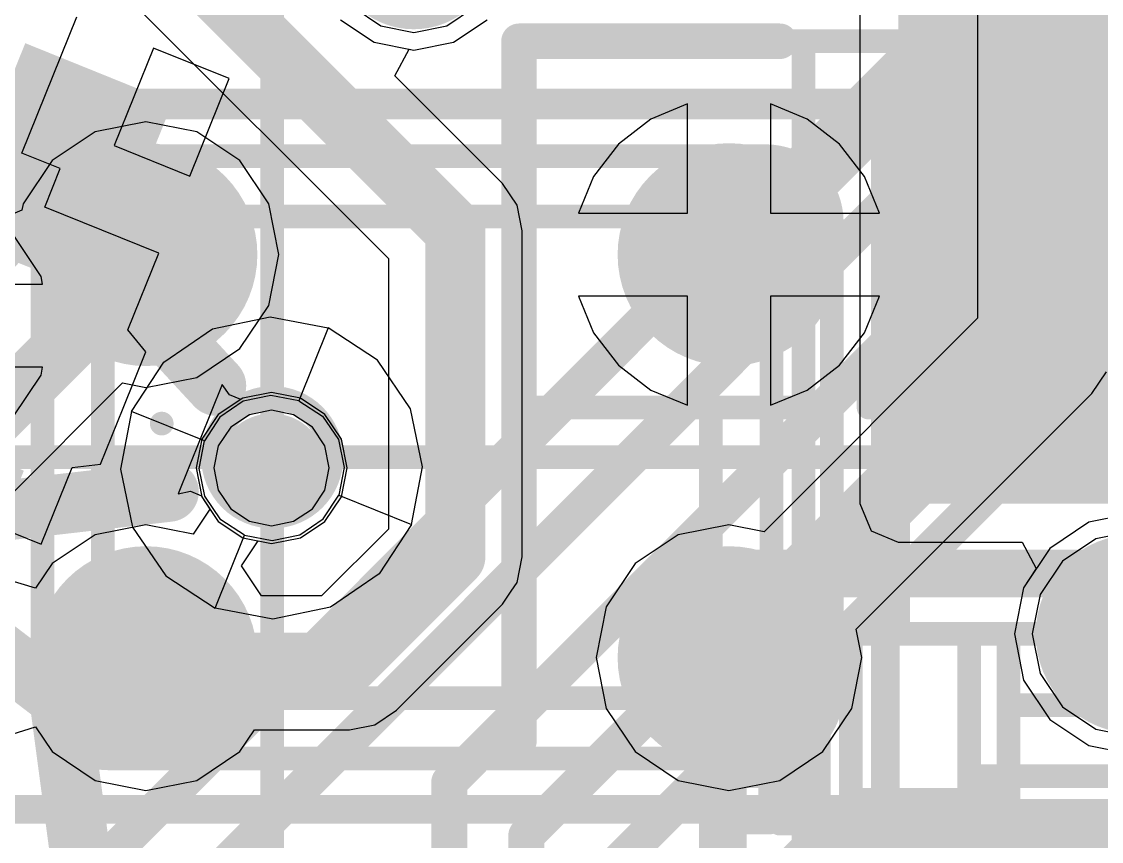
# Model space of a CAD drawing. Header units: millimetres. Extents: x 6 to 417, y 41 to 311.
# Drawn here: x 82.945 to 87.501, y 104.825 to 108.283 of the extents above; entities that cross this region are included whole.
import ezdxf

# ---------------------------------------------------------------- set-up
doc = ezdxf.new("R2010")
doc.units = ezdxf.units.MM
for name, color, linetype in [('BottomLayer', 5, 'Continuous'), ('BottomOverlay', 54, 'Continuous'), ('BottomPaste', 16, 'Continuous'), ('BottomSolder', 6, 'Continuous'), ('DrillDrawing', 1, 'Continuous'), ('KeepOutLayer', 6, 'Continuous'), ('Mechanical13', 56, 'Continuous'), ('Mechanical2', 216, 'Continuous'), ('Mechanical4', 56, 'Continuous'), ('MidLayer1', 16, 'Continuous'), ('MidLayer2', 76, 'Continuous'), ('MultiLayer', 9, 'Continuous'), ('TopLayer', 1, 'Continuous'), ('TopOverlay', 2, 'Continuous'), ('TopPaste', 8, 'Continuous'), ('TopSolder', 216, 'Continuous')]:
    doc.layers.add(name, color=color, linetype=linetype)

msp = doc.modelspace()

# ---------------------------------------------------------------- linework, layer by layer
at = {"layer": 'BottomLayer'}
for p, q in [((86.4816, 108.75), (86.4816, 106.25)), ((82.946, 107.7286), (83.1778, 108.3025)), ((84.2904, 108.2904), (84.4325, 108.1955)), ((84.7675, 108.1955), (84.9096, 108.2904)), ((83.5023, 108.1714), (83.336, 107.7597)), ((83.8213, 108.0425), (83.5023, 108.1714)), ((84.4325, 108.1955), (84.6, 108.1622)), ((84.6, 108.1622), (84.7675, 108.1955)), ((83.655, 107.6309), (83.8213, 108.0425)), ((83.336, 107.7597), (83.655, 107.6309)), ((83.1082, 107.663), (82.946, 107.7286)), ((83.0427, 107.5008), (83.1082, 107.663)), ((83.5239, 107.3064), (83.0427, 107.5008)), ((83.393, 106.9824), (83.5239, 107.3064)), ((83.751, 106.9866), (83.9944, 107.0373)), ((83.9944, 107.0373), (84.2387, 106.9909)), ((83.47, 106.8902), (83.393, 106.9824)), ((83.5455, 106.8467), (83.751, 106.9866)), ((84.2387, 106.9909), (84.1146, 106.6836)), ((84.2387, 106.9909), (84.1146, 106.6836)), ((84.4467, 106.8545), (84.2387, 106.9909)), ((83.3741, 106.6529), (83.47, 106.8902)), ((83.4091, 106.6387), (83.5455, 106.8467)), ((84.5866, 106.649), (84.4467, 106.8545)), ((83.7918, 106.7523), (83.6986, 106.5218)), ((83.8217, 106.7084), (83.7918, 106.7523)), ((83.8697, 106.6888), (83.8217, 106.7084)), ((84, 106.7186), (83.8781, 106.6944)), ((84.1219, 106.6944), (84, 106.7186)), ((83.8805, 106.6816), (83.7818, 106.6144)), ((83.8781, 106.6944), (83.8697, 106.6888)), ((83.9973, 106.7059), (83.8805, 106.6816)), ((84.1146, 106.6836), (83.9973, 106.7059)), ((84.1146, 106.6836), (84.2144, 106.6182)), ((84.2253, 106.6253), (84.1219, 106.6944)), ((83.2783, 106.4156), (83.3741, 106.6529)), ((83.4091, 106.6387), (83.3627, 106.3944)), ((83.7164, 106.5146), (83.4091, 106.6387)), ((83.7164, 106.5146), (83.4091, 106.6387)), ((84.2144, 106.6182), (84.2816, 106.5195)), ((84.2944, 106.5219), (84.2253, 106.6253)), ((84.6373, 106.4056), (84.5866, 106.649)), ((83.7818, 106.6144), (83.7164, 106.5146)), ((83.6986, 106.5218), (83.6055, 106.2912)), ((83.6941, 106.3973), (83.7164, 106.5146)), ((84.2816, 106.5195), (84.3059, 106.4027)), ((84.3186, 106.4), (84.2944, 106.5219)), ((83.0279, 106.0788), (83.1588, 106.4027)), ((83.1588, 106.4027), (83.2783, 106.4156)), ((83.3627, 106.3944), (83.4134, 106.151)), ((83.7184, 106.2805), (83.6941, 106.3973)), ((84.3059, 106.4027), (84.2836, 106.2854)), ((84.2944, 106.2781), (84.3186, 106.4)), ((84.5909, 106.1613), (84.6373, 106.4056)), ((83.6055, 106.2912), (83.6575, 106.302)), ((83.6575, 106.302), (83.7047, 106.2827)), ((82.5467, 106.2732), (83.0279, 106.0788)), ((83.7047, 106.2827), (83.7056, 106.2781)), ((83.7056, 106.2781), (83.7747, 106.1747)), ((83.7856, 106.1818), (83.7184, 106.2805)), ((84.2182, 106.1856), (84.2836, 106.2854)), ((84.2253, 106.1747), (84.2944, 106.2781)), ((84.2836, 106.2854), (84.5909, 106.1613)), ((84.2836, 106.2854), (84.5909, 106.1613)), ((86.4816, 106.25), (86.5292, 106.1352)), ((83.7747, 106.1747), (83.8781, 106.1056)), ((83.8854, 106.1164), (83.7856, 106.1818)), ((84.1195, 106.1184), (84.2182, 106.1856)), ((84.1219, 106.1056), (84.2253, 106.1747)), ((83.4134, 106.151), (83.5533, 105.9455)), ((83.7613, 105.8091), (83.8854, 106.1164)), ((83.7613, 105.8091), (83.8854, 106.1164)), ((83.8854, 106.1164), (84.0027, 106.0941)), ((84.0027, 106.0941), (84.1195, 106.1184)), ((84.5909, 106.1613), (84.4545, 105.9533)), ((86.5292, 106.1352), (86.644, 106.0876)), ((83.8781, 106.1056), (84, 106.0814)), ((84, 106.0814), (84.1219, 106.1056)), ((86.644, 106.0876), (87.1669, 106.0876)), ((87.1669, 106.0876), (87.2268, 105.9756)), ((83.5533, 105.9455), (83.7613, 105.8091)), ((84.4545, 105.9533), (84.249, 105.8134)), ((87.2268, 105.9756), (87.173, 105.8951)), ((87.173, 105.8951), (87.1342, 105.7)), ((84.0056, 105.7627), (83.7613, 105.8091)), ((84.249, 105.8134), (84.0056, 105.7627)), ((87.1342, 105.7), (87.173, 105.5049)), ((87.173, 105.5049), (87.2835, 105.3395)), ((87.2835, 105.3395), (87.4489, 105.229)), ((87.4489, 105.229), (87.644, 105.1902))]:
    msp.add_line(p, q, dxfattribs=at)
at = {"layer": 'BottomLayer', "const_width": 0.254}
for points in [[(82.525, 107), (82.95, 107.475)], [(83.075, 107.425), (83.075, 107.45)], [(83.1409, 107.4222), (83.7659, 106.7472)], [(82.666, 106.1969), (83.566, 106.3)], [(82.6, 105.8153), (83.1043, 105.4297)], [(83.1043, 105.4297), (83.2783, 104.125)]]:
    msp.add_lwpolyline(points, dxfattribs=at)
at = {"layer": 'BottomLayer'}
for points, const_width in [([(82.8865, 107.475, 1), (83.0135, 107.475, 1)], 0.127), ([(83.0115, 107.45, 1), (83.1385, 107.45, 1)], 0.127), ([(83.0115, 107.425, 1), (83.1385, 107.425, 1)], 0.127), ([(83.0774, 107.4222, 1), (83.2044, 107.4222, 1)], 0.127), ([(83.7024, 106.7472, 1), (83.8294, 106.7472, 1)], 0.127), ([(83.5114, 106.5873, 1), (83.5614, 106.5873, 1)], 0.05), ([(83.5025, 106.3, 1), (83.6295, 106.3, 1)], 0.127), ([(87.469, 105.7, 1), (87.819, 105.7, 1)], 0.35), ([(83.0408, 105.4297, 1), (83.1678, 105.4297, 1)], 0.127), ([(83.0408, 105.4297, 1), (83.1678, 105.4297, 1)], 0.127)]:
    msp.add_lwpolyline(points, format="xyb", close=True, dxfattribs=dict(at, const_width=const_width))
for points in [[(86.644, 108.75), (86.644, 106.25), (88.644, 108.75), (88.644, 106.25)], [(82.9992, 108.1007), (82.7258, 107.4239), (83.4906, 107.9022), (83.2172, 107.2254)]]:
    msp.add_solid(points, dxfattribs=at)
at = {"layer": 'BottomOverlay', "const_width": 0.15}
for points in [[(85.044, 105.25), (85.044, 108.2)], [(85.044, 108.2), (86.144, 108.2)]]:
    msp.add_lwpolyline(points, dxfattribs=at)
at = {"layer": 'BottomOverlay', "const_width": 0.075}
for points in [[(85.0065, 108.2, 1), (85.0815, 108.2, 1)], [(85.0065, 108.2, 1), (85.0815, 108.2, 1)], [(86.1065, 108.2, 1), (86.1815, 108.2, 1)], [(85.0065, 105.25, 1), (85.0815, 105.25, 1)]]:
    msp.add_lwpolyline(points, format="xyb", close=True, dxfattribs=at)
at = {"layer": 'BottomPaste'}
msp.add_solid([(83.0545, 107.9706), (82.856, 107.4791), (83.3605, 107.8469), (83.1619, 107.3555)], dxfattribs=at)
at = {"layer": 'BottomSolder'}
for points, const_width in [([(84.4253, 108.6, 1), (84.7747, 108.6, 1)], 0.3494), ([(83.5114, 106.5873, 1), (83.5614, 106.5873, 1)], 0.05), ([(84.08, 106.4, 1), (83.92, 106.4, 1)], 0.3), ([(83.845, 106.4, 1), (83.995, 106.4, 1)], 0.15), ([(84.005, 106.4, 1), (84.155, 106.4, 1)], 0.15), ([(87.434, 105.7, 1), (87.854, 105.7, 1)], 0.42)]:
    msp.add_lwpolyline(points, format="xyb", close=True, dxfattribs=dict(at, const_width=const_width))
for points in [[(82.9606, 108.1919), (82.6346, 107.3852), (83.5818, 107.9409), (83.2559, 107.1342)], [(82.3335, 106.6398), (82.0076, 105.8331), (82.9547, 106.3888), (82.6288, 105.5821)]]:
    msp.add_solid(points, dxfattribs=at)
at = {"layer": 'DrillDrawing', "const_width": 0.1}
for points in [[(119.9857, 99, -39.996351), (119.9857, 101)], [(119.9819, 99, -39.98872), (119.9819, 101)]]:
    msp.add_lwpolyline(points, format="xyb", dxfattribs=at)
at = {"layer": 'KeepOutLayer', "const_width": 0.1}
msp.add_lwpolyline([(119.9857, 99, -39.996351), (119.9857, 101)], format="xyb", dxfattribs=at)
at = {"layer": 'Mechanical13', "const_width": 0.1}
for points in [[(82.8, 107.95), (86.6, 107.95)], [(86.6, 104.95), (86.6, 107.95)], [(82.8, 104.95), (86.6, 104.95)]]:
    msp.add_lwpolyline(points, dxfattribs=at)
at = {"layer": 'Mechanical13', "const_width": 0.05}
for points in [[(86.575, 107.95, 1), (86.625, 107.95, 1)], [(86.575, 107.95, 1), (86.625, 107.95, 1)], [(86.575, 104.95, 1), (86.625, 104.95, 1)], [(86.575, 104.95, 1), (86.625, 104.95, 1)]]:
    msp.add_lwpolyline(points, format="xyb", close=True, dxfattribs=at)
at = {"layer": 'Mechanical2', "const_width": 0.1}
for points in [[(85.0439, 106.655), (85.0439, 108.2)], [(85.0439, 108.2), (86.6439, 108.2)], [(86.2439, 104.65), (86.2439, 108.2)], [(86.6439, 105.7), (86.6439, 108.2)], [(86.6439, 108.2), (86.8939, 108.2)], [(86.8939, 106.655), (86.8939, 108.2)], [(86.9589, 107.805), (86.9589, 108.005)], [(86.9589, 108.005), (87.1589, 108.005)], [(87.1589, 108.005), (88.1289, 108.005)], [(87.1589, 107.755), (87.1589, 108.005)], [(86.9589, 107.805), (87.1589, 107.805)], [(87.1589, 107.805), (88.1289, 107.805)], [(87.1589, 107.755), (88.1289, 107.755)], [(87.1589, 107.605), (87.1589, 107.755)], [(86.9589, 107.055), (86.9589, 107.605)], [(86.9589, 107.605), (87.1589, 107.605)], [(86.9589, 107.055), (87.1589, 107.055)], [(87.1589, 106.905), (87.1589, 107.055)], [(87.1589, 106.905), (88.1289, 106.905)], [(87.1589, 106.655), (87.1589, 106.905)], [(86.5189, 106.655), (86.5189, 106.855)], [(86.5189, 106.855), (86.5439, 106.855)], [(86.5439, 106.655), (86.5439, 106.855)], [(86.5439, 106.855), (86.8939, 106.855)], [(86.8939, 106.855), (86.9589, 106.855)], [(86.9589, 106.655), (86.9589, 106.855)], [(86.9589, 106.855), (87.1589, 106.855)], [(87.1589, 106.855), (88.1289, 106.855)], [(85.0439, 106.655), (85.8539, 106.655)], [(85.8539, 105.1), (85.8539, 106.655)], [(85.8539, 106.655), (86.2439, 106.655)], [(86.5189, 106.655), (86.5439, 106.655)], [(86.5439, 106.655), (86.8939, 106.655)], [(86.8939, 106.655), (86.9589, 106.655)], [(86.9589, 106.655), (87.1589, 106.655)], [(87.1589, 106.655), (88.1289, 106.655)], [(85.8539, 106.005), (87.6439, 106.005)], [(85.8539, 106.005), (85.9539, 105.905)], [(85.9539, 103.8), (85.9539, 105.905)], [(85.9539, 105.905), (87.7439, 105.905)], [(86.1439, 105.7), (86.6439, 105.7)], [(86.1439, 105.1), (86.1439, 105.7)], [(86.3089, 104.65), (86.3089, 105.7)], [(86.4439, 104.65), (86.4439, 105.7)], [(86.6439, 105.7), (86.9439, 105.7)], [(86.9439, 105.1), (86.9439, 105.7)], [(86.9439, 105.7), (87.1089, 105.7)], [(87.1089, 105), (87.1089, 105.7)], [(87.1089, 105.7), (88.1789, 105.7)], [(85.8539, 105.605), (86.1039, 105.605)], [(86.1039, 104.905), (86.1039, 105.605)], [(87.1089, 105.4), (88.1789, 105.4)], [(85.8539, 105.1), (86.1439, 105.1)], [(85.8539, 94.9), (85.8539, 105.1)], [(86.1439, 104.9), (86.1439, 105.1)], [(86.9439, 105.1), (88.3439, 105.1)], [(86.9439, 104.9), (86.9439, 105.1)], [(86.4439, 105), (87.1089, 105)], [(85.8539, 104.905), (86.1039, 104.905)], [(86.1439, 104.9), (86.9439, 104.9)]]:
    msp.add_lwpolyline(points, dxfattribs=at)
at = {"layer": 'Mechanical2'}
for points, const_width in [([(85.0189, 108.2, 1), (85.0689, 108.2, 1)], 0.05), ([(85.0189, 108.2, 1), (85.0689, 108.2, 1)], 0.05), ([(86.2189, 108.2, 1), (86.2689, 108.2, 1)], 0.05), ([(86.6189, 108.2, 1), (86.6689, 108.2, 1)], 0.05), ([(86.6189, 108.2, 1), (86.6689, 108.2, 1)], 0.05), ([(86.6189, 108.2, 1), (86.6689, 108.2, 1)], 0.05), ([(86.8689, 108.2, 1), (86.9189, 108.2, 1)], 0.05), ([(86.8689, 108.2, 1), (86.9189, 108.2, 1)], 0.05), ([(86.9339, 108.005, 1), (86.9839, 108.005, 1)], 0.05), ([(86.9339, 108.005, 1), (86.9839, 108.005, 1)], 0.05), ([(87.1339, 108.005, 1), (87.1839, 108.005, 1)], 0.05), ([(87.1339, 108.005, 1), (87.1839, 108.005, 1)], 0.05), ([(87.1339, 108.005, 1), (87.1839, 108.005, 1)], 0.05), ([(86.9339, 107.805, 1), (86.9839, 107.805, 1)], 0.05), ([(86.9339, 107.805, 1), (86.9839, 107.805, 1)], 0.05), ([(87.1339, 107.805, 1), (87.1839, 107.805, 1)], 0.05), ([(87.1339, 107.805, 1), (87.1839, 107.805, 1)], 0.05), ([(87.1339, 107.755, 1), (87.1839, 107.755, 1)], 0.05), ([(87.1339, 107.755, 1), (87.1839, 107.755, 1)], 0.05), ([(87.1339, 107.755, 1), (87.1839, 107.755, 1)], 0.05), ([(86.9339, 107.605, 1), (86.9839, 107.605, 1)], 0.05), ([(86.9339, 107.605, 1), (86.9839, 107.605, 1)], 0.05), ([(87.1339, 107.605, 1), (87.1839, 107.605, 1)], 0.05), ([(87.1339, 107.605, 1), (87.1839, 107.605, 1)], 0.05), ([(86.9339, 107.055, 1), (86.9839, 107.055, 1)], 0.05), ([(86.9339, 107.055, 1), (86.9839, 107.055, 1)], 0.05), ([(87.1339, 107.055, 1), (87.1839, 107.055, 1)], 0.05), ([(87.1339, 107.055, 1), (87.1839, 107.055, 1)], 0.05), ([(87.1339, 106.905, 1), (87.1839, 106.905, 1)], 0.05), ([(87.1339, 106.905, 1), (87.1839, 106.905, 1)], 0.05), ([(87.1339, 106.905, 1), (87.1839, 106.905, 1)], 0.05), ([(86.4939, 106.855, 1), (86.5439, 106.855, 1)], 0.05), ([(86.4939, 106.855, 1), (86.5439, 106.855, 1)], 0.05), ([(86.5189, 106.855, 1), (86.5689, 106.855, 1)], 0.05), ([(86.5189, 106.855, 1), (86.5689, 106.855, 1)], 0.05), ([(86.5189, 106.855, 1), (86.5689, 106.855, 1)], 0.05), ([(86.8689, 106.855, 1), (86.9189, 106.855, 1)], 0.05), ([(86.8689, 106.855, 1), (86.9189, 106.855, 1)], 0.05), ([(86.9339, 106.855, 1), (86.9839, 106.855, 1)], 0.05), ([(86.9339, 106.855, 1), (86.9839, 106.855, 1)], 0.05), ([(86.9339, 106.855, 1), (86.9839, 106.855, 1)], 0.05), ([(87.1339, 106.855, 1), (87.1839, 106.855, 1)], 0.05), ([(87.1339, 106.855, 1), (87.1839, 106.855, 1)], 0.05), ([(85.0189, 106.655, 1), (85.0689, 106.655, 1)], 0.05), ([(85.0189, 106.655, 1), (85.0689, 106.655, 1)], 0.05), ([(85.8289, 106.655, 1), (85.8789, 106.655, 1)], 0.05), ([(85.8289, 106.655, 1), (85.8789, 106.655, 1)], 0.05), ([(85.8289, 106.655, 1), (85.8789, 106.655, 1)], 0.05), ([(86.2189, 106.655, 1), (86.2689, 106.655, 1)], 0.05), ([(86.4939, 106.655, 1), (86.5439, 106.655, 1)], 0.05), ([(86.4939, 106.655, 1), (86.5439, 106.655, 1)], 0.05), ([(86.5189, 106.655, 1), (86.5689, 106.655, 1)], 0.05), ([(86.5189, 106.655, 1), (86.5689, 106.655, 1)], 0.05), ([(86.5189, 106.655, 1), (86.5689, 106.655, 1)], 0.05), ([(86.8689, 106.655, 1), (86.9189, 106.655, 1)], 0.05), ([(86.8689, 106.655, 1), (86.9189, 106.655, 1)], 0.05), ([(86.8689, 106.655, 1), (86.9189, 106.655, 1)], 0.05), ([(86.9339, 106.655, 1), (86.9839, 106.655, 1)], 0.05), ([(86.9339, 106.655, 1), (86.9839, 106.655, 1)], 0.05), ([(86.9339, 106.655, 1), (86.9839, 106.655, 1)], 0.05), ([(87.1339, 106.655, 1), (87.1839, 106.655, 1)], 0.05), ([(87.1339, 106.655, 1), (87.1839, 106.655, 1)], 0.05), ([(87.1339, 106.655, 1), (87.1839, 106.655, 1)], 0.05), ([(85.8289, 106.005, 1), (85.8789, 106.005, 1)], 0.05), ([(85.8289, 106.005, 1), (85.8789, 106.005, 1)], 0.05), ([(87.9439, 105.7, 1), (87.3439, 105.7, 1)], 0.1), ([(85.9289, 105.905, 1), (85.9789, 105.905, 1)], 0.05), ([(85.9289, 105.905, 1), (85.9789, 105.905, 1)], 0.05), ([(85.9289, 105.905, 1), (85.9789, 105.905, 1)], 0.05), ([(87.8439, 105.7, 1), (87.4439, 105.7, 1)], 0.1), ([(86.1189, 105.7, 1), (86.1689, 105.7, 1)], 0.05), ([(86.1189, 105.7, 1), (86.1689, 105.7, 1)], 0.05), ([(86.2839, 105.7, 1), (86.3339, 105.7, 1)], 0.05), ([(86.4189, 105.7, 1), (86.4689, 105.7, 1)], 0.05), ([(86.6189, 105.7, 1), (86.6689, 105.7, 1)], 0.05), ([(86.6189, 105.7, 1), (86.6689, 105.7, 1)], 0.05), ([(86.6189, 105.7, 1), (86.6689, 105.7, 1)], 0.05), ([(86.9189, 105.7, 1), (86.9689, 105.7, 1)], 0.05), ([(86.9189, 105.7, 1), (86.9689, 105.7, 1)], 0.05), ([(86.9189, 105.7, 1), (86.9689, 105.7, 1)], 0.05), ([(87.0839, 105.7, 1), (87.1339, 105.7, 1)], 0.05), ([(87.0839, 105.7, 1), (87.1339, 105.7, 1)], 0.05), ([(87.0839, 105.7, 1), (87.1339, 105.7, 1)], 0.05), ([(87.3189, 105.7, 1), (87.3689, 105.7, 1)], 0.05), ([(87.4189, 105.7, 1), (87.4689, 105.7, 1)], 0.05), ([(85.8289, 105.605, 1), (85.8789, 105.605, 1)], 0.05), ([(86.0789, 105.605, 1), (86.1289, 105.605, 1)], 0.05), ([(86.0789, 105.605, 1), (86.1289, 105.605, 1)], 0.05), ([(87.0839, 105.4, 1), (87.1339, 105.4, 1)], 0.05), ([(85.8289, 105.1, 1), (85.8789, 105.1, 1)], 0.05), ([(85.8289, 105.1, 1), (85.8789, 105.1, 1)], 0.05), ([(85.8289, 105.1, 1), (85.8789, 105.1, 1)], 0.05), ([(86.1189, 105.1, 1), (86.1689, 105.1, 1)], 0.05), ([(86.1189, 105.1, 1), (86.1689, 105.1, 1)], 0.05), ([(86.1189, 105.1, 1), (86.1689, 105.1, 1)], 0.05), ([(86.9189, 105.1, 1), (86.9689, 105.1, 1)], 0.05), ([(86.9189, 105.1, 1), (86.9689, 105.1, 1)], 0.05), ([(86.9189, 105.1, 1), (86.9689, 105.1, 1)], 0.05), ([(86.4189, 105, 1), (86.4689, 105, 1)], 0.05), ([(87.0839, 105, 1), (87.1339, 105, 1)], 0.05), ([(87.0839, 105, 1), (87.1339, 105, 1)], 0.05), ([(85.8289, 104.905, 1), (85.8789, 104.905, 1)], 0.05), ([(86.0789, 104.905, 1), (86.1289, 104.905, 1)], 0.05), ([(86.0789, 104.905, 1), (86.1289, 104.905, 1)], 0.05), ([(86.1189, 104.9, 1), (86.1689, 104.9, 1)], 0.05), ([(86.1189, 104.9, 1), (86.1689, 104.9, 1)], 0.05), ([(86.9189, 104.9, 1), (86.9689, 104.9, 1)], 0.05), ([(86.9189, 104.9, 1), (86.9689, 104.9, 1)], 0.05)]:
    msp.add_lwpolyline(points, format="xyb", close=True, dxfattribs=dict(at, const_width=const_width))
at = {"layer": 'Mechanical4', "const_width": 0.1}
for points in [[(84.0028, 106.4452), (84.0028, 108.9852)], [(82.8188, 107.9202), (86.5788, 107.9202)], [(86.5788, 104.9702), (86.5788, 107.9202)], [(83.3128, 107.7152), (86.0848, 107.7152)], [(83.3128, 107.4612), (83.3128, 107.7152)], [(86.0848, 107.4612), (86.0848, 107.7152)], [(83.0338, 105.4542), (83.0338, 107.4362)], [(83.0338, 107.4362), (83.2878, 107.4362)], [(83.2878, 105.4542), (83.2878, 107.4362)], [(83.3128, 107.4612), (86.0848, 107.4612)], [(86.1098, 107.4362), (86.3638, 107.4362)], [(86.1098, 105.4542), (86.1098, 107.4362)], [(86.3638, 105.4542), (86.3638, 107.4362)], [(81.4628, 106.4452), (84.0028, 106.4452)], [(84.0028, 106.4452), (86.5428, 106.4452)], [(84.0028, 103.9052), (84.0028, 106.4452)], [(86.5428, 106.4452), (86.7928, 106.4452)], [(83.0338, 105.4542), (83.2878, 105.4542)], [(83.3128, 105.1752), (83.3128, 105.4292)], [(83.3128, 105.4292), (86.0848, 105.4292)], [(86.0848, 105.1752), (86.0848, 105.4292)], [(86.1098, 105.4542), (86.3638, 105.4542)], [(83.3128, 105.1752), (86.0848, 105.1752)], [(82.8188, 104.9702), (86.5788, 104.9702)]]:
    msp.add_lwpolyline(points, dxfattribs=at)
at = {"layer": 'Mechanical4'}
for points, const_width in [([(86.5538, 107.9202, 1), (86.6038, 107.9202, 1)], 0.05), ([(86.5538, 107.9202, 1), (86.6038, 107.9202, 1)], 0.05), ([(83.2878, 107.7152, 1), (83.3378, 107.7152, 1)], 0.05), ([(83.2878, 107.7152, 1), (83.3378, 107.7152, 1)], 0.05), ([(83.2878, 107.7152, 1), (83.3378, 107.7152, 1)], 0.05), ([(86.0598, 107.7152, 1), (86.1098, 107.7152, 1)], 0.05), ([(86.0598, 107.7152, 1), (86.1098, 107.7152, 1)], 0.05), ([(86.0598, 107.7152, 1), (86.1098, 107.7152, 1)], 0.05), ([(83.0088, 107.4362, 1), (83.0588, 107.4362, 1)], 0.05), ([(83.0088, 107.4362, 1), (83.0588, 107.4362, 1)], 0.05), ([(83.0088, 107.4362, 1), (83.0588, 107.4362, 1)], 0.05), ([(83.2628, 107.4362, 1), (83.3128, 107.4362, 1)], 0.05), ([(83.2628, 107.4362, 1), (83.3128, 107.4362, 1)], 0.05), ([(83.2628, 107.4362, 1), (83.3128, 107.4362, 1)], 0.05), ([(83.2878, 107.4612, 1), (83.3378, 107.4612, 1)], 0.05), ([(83.2878, 107.4612, 1), (83.3378, 107.4612, 1)], 0.05), ([(83.2878, 107.4612, 1), (83.3378, 107.4612, 1)], 0.05), ([(86.0598, 107.4612, 1), (86.1098, 107.4612, 1)], 0.05), ([(86.0598, 107.4612, 1), (86.1098, 107.4612, 1)], 0.05), ([(86.0598, 107.4612, 1), (86.1098, 107.4612, 1)], 0.05), ([(86.0848, 107.4362, 1), (86.1348, 107.4362, 1)], 0.05), ([(86.0848, 107.4362, 1), (86.1348, 107.4362, 1)], 0.05), ([(86.0848, 107.4362, 1), (86.1348, 107.4362, 1)], 0.05), ([(86.3388, 107.4362, 1), (86.3888, 107.4362, 1)], 0.05), ([(86.3388, 107.4362, 1), (86.3888, 107.4362, 1)], 0.05), ([(86.3388, 107.4362, 1), (86.3888, 107.4362, 1)], 0.05), ([(84.2528, 106.4452, 1), (83.7528, 106.4452, 1)], 0.1), ([(83.7278, 106.4452, 1), (83.7778, 106.4452, 1)], 0.05), ([(83.9778, 106.4452, 1), (84.0278, 106.4452, 1)], 0.05), ([(83.9778, 106.4452, 1), (84.0278, 106.4452, 1)], 0.05), ([(83.9778, 106.4452, 1), (84.0278, 106.4452, 1)], 0.05), ([(83.9778, 106.4452, 1), (84.0278, 106.4452, 1)], 0.05), ([(84.2278, 106.4452, 1), (84.2778, 106.4452, 1)], 0.05), ([(86.5178, 106.4452, 1), (86.5678, 106.4452, 1)], 0.05), ([(86.5178, 106.4452, 1), (86.5678, 106.4452, 1)], 0.05), ([(86.7678, 106.4452, 1), (86.8178, 106.4452, 1)], 0.05), ([(83.0088, 105.4542, 1), (83.0588, 105.4542, 1)], 0.05), ([(83.0088, 105.4542, 1), (83.0588, 105.4542, 1)], 0.05), ([(83.0088, 105.4542, 1), (83.0588, 105.4542, 1)], 0.05), ([(83.2628, 105.4542, 1), (83.3128, 105.4542, 1)], 0.05), ([(83.2628, 105.4542, 1), (83.3128, 105.4542, 1)], 0.05), ([(83.2628, 105.4542, 1), (83.3128, 105.4542, 1)], 0.05), ([(83.2878, 105.4292, 1), (83.3378, 105.4292, 1)], 0.05), ([(83.2878, 105.4292, 1), (83.3378, 105.4292, 1)], 0.05), ([(83.2878, 105.4292, 1), (83.3378, 105.4292, 1)], 0.05), ([(86.0598, 105.4292, 1), (86.1098, 105.4292, 1)], 0.05), ([(86.0598, 105.4292, 1), (86.1098, 105.4292, 1)], 0.05), ([(86.0598, 105.4292, 1), (86.1098, 105.4292, 1)], 0.05), ([(86.0848, 105.4542, 1), (86.1348, 105.4542, 1)], 0.05), ([(86.0848, 105.4542, 1), (86.1348, 105.4542, 1)], 0.05), ([(86.0848, 105.4542, 1), (86.1348, 105.4542, 1)], 0.05), ([(86.3388, 105.4542, 1), (86.3888, 105.4542, 1)], 0.05), ([(86.3388, 105.4542, 1), (86.3888, 105.4542, 1)], 0.05), ([(86.3388, 105.4542, 1), (86.3888, 105.4542, 1)], 0.05), ([(83.2878, 105.1752, 1), (83.3378, 105.1752, 1)], 0.05), ([(83.2878, 105.1752, 1), (83.3378, 105.1752, 1)], 0.05), ([(83.2878, 105.1752, 1), (83.3378, 105.1752, 1)], 0.05), ([(86.0598, 105.1752, 1), (86.1098, 105.1752, 1)], 0.05), ([(86.0598, 105.1752, 1), (86.1098, 105.1752, 1)], 0.05), ([(86.0598, 105.1752, 1), (86.1098, 105.1752, 1)], 0.05), ([(86.5538, 104.9702, 1), (86.6038, 104.9702, 1)], 0.05), ([(86.5538, 104.9702, 1), (86.6038, 104.9702, 1)], 0.05)]:
    msp.add_lwpolyline(points, format="xyb", close=True, dxfattribs=dict(at, const_width=const_width))
at = {"layer": 'Mechanical4', "const_width": 0.1}
for points in [[(83.0338, 107.4362, -0.414214), (83.3128, 107.7152)], [(86.0848, 107.7152, -0.414214), (86.3638, 107.4362)], [(83.2878, 107.4362, -0.414214), (83.3128, 107.4612)], [(86.0848, 107.4612, -0.414214), (86.1098, 107.4362)], [(83.3128, 105.1752, -0.414214), (83.0338, 105.4542)], [(83.3128, 105.4292, -0.414214), (83.2878, 105.4542)], [(86.1098, 105.4542, -0.414214), (86.0848, 105.4292)], [(86.3638, 105.4542, -0.414214), (86.0848, 105.1752)]]:
    msp.add_lwpolyline(points, format="xyb", dxfattribs=at)
at = {"layer": 'MidLayer1'}
for p, q in [((84.3436, 108.3436), (84.4613, 108.265)), ((84.7387, 108.265), (84.8564, 108.3436)), ((84.4613, 108.265), (84.6, 108.2374)), ((84.6, 108.2374), (84.7387, 108.265)), ((83.0275, 107.2081), (82.9096, 107.3846)), ((82.7, 107.175), (83.034, 107.175)), ((83.034, 107.175), (83.0275, 107.2081)), ((83.034, 106.825), (82.7, 106.825)), ((83.0275, 106.7919), (83.034, 106.825)), ((82.9096, 106.6154), (83.0275, 106.7919)), ((83.9069, 106.6248), (83.8279, 106.5721)), ((84, 106.6434), (83.9069, 106.6248)), ((84.0931, 106.6248), (84, 106.6434)), ((84.1721, 106.5721), (84.0931, 106.6248)), ((83.8279, 106.5721), (83.7752, 106.4931)), ((84.2248, 106.4931), (84.1721, 106.5721)), ((83.7752, 106.4931), (83.7566, 106.4)), ((84.2434, 106.4), (84.2248, 106.4931)), ((83.7566, 106.4), (83.7752, 106.3069)), ((84.2248, 106.3069), (84.2434, 106.4)), ((83.7752, 106.3069), (83.8279, 106.2279)), ((84.1721, 106.2279), (84.2248, 106.3069)), ((83.8279, 106.2279), (83.9069, 106.1752)), ((84.0931, 106.1752), (84.1721, 106.2279)), ((83.9069, 106.1752), (84, 106.1566)), ((84, 106.1566), (84.0931, 106.1752)), ((87.644, 106.1345), (87.4777, 106.1015)), ((87.4777, 106.1015), (87.3367, 106.0073)), ((87.3367, 106.0073), (87.2425, 105.8663)), ((87.2425, 105.8663), (87.2095, 105.7)), ((87.2095, 105.7), (87.2425, 105.5337)), ((87.2425, 105.5337), (87.3367, 105.3927)), ((87.3367, 105.3927), (87.4777, 105.2985)), ((87.4777, 105.2985), (87.644, 105.2655))]:
    msp.add_line(p, q, dxfattribs=at)
at = {"layer": 'MidLayer1', "const_width": 0.35}
msp.add_lwpolyline([(87.469, 105.7, 1), (87.819, 105.7, 1)], format="xyb", close=True, dxfattribs=at)
at = {"layer": 'MidLayer2'}
for points, const_width in [([(84.75, 105.075), (93, 113.325)], 0.1524), ([(85.075, 104.85), (93.225, 113)], 0.1524), ([(85.375, 104.65), (93.375, 112.65)], 0.1524), ([(82.655, 104.1046), (90.025, 111.4746)], 0.1524), ([(82.95, 103.875), (90.5, 111.425)], 0.1524), ([(84.75, 101.6), (84.75, 105.075)], 0.1524), ([(85.8, 104.15), (86.45, 104.8)], 0.4064), ([(86.45, 104.8), (88.375, 104.8)], 0.4064), ([(85.075, 101.3), (85.075, 104.85)], 0.1524)]:
    msp.add_lwpolyline(points, dxfattribs=dict(at, const_width=const_width))
for points, const_width in [([(87.469, 105.7, 1), (87.819, 105.7, 1)], 0.35), ([(84.7119, 105.075, 1), (84.7881, 105.075, 1)], 0.0762), ([(84.7119, 105.075, 1), (84.7881, 105.075, 1)], 0.0762), ([(86.3484, 104.8, 1), (86.5516, 104.8, 1)], 0.2032), ([(86.3484, 104.8, 1), (86.5516, 104.8, 1)], 0.2032), ([(85.0369, 104.85, 1), (85.1131, 104.85, 1)], 0.0762), ([(85.0369, 104.85, 1), (85.1131, 104.85, 1)], 0.0762)]:
    msp.add_lwpolyline(points, format="xyb", close=True, dxfattribs=dict(at, const_width=const_width))
at = {"layer": 'MultiLayer', "const_width": 0.35}
msp.add_lwpolyline([(87.469, 105.7, 1), (87.819, 105.7, 1)], format="xyb", close=True, dxfattribs=at)
at = {"layer": 'TopLayer'}
for p, q in [((86.979, 108.7466), (86.979, 107.0314)), ((83.08, 108.6956), (84.4926, 107.283)), ((84.7675, 108.1955), (84.9096, 108.2904)), ((84.5203, 108.0541), (84.5801, 108.1661)), ((84.5801, 108.1661), (84.6, 108.1622)), ((84.6, 108.1622), (84.7675, 108.1955)), ((84.9747, 107.5997), (84.5203, 108.0541)), ((85.755, 107.9354), (85.6002, 107.8713)), ((85.755, 107.475), (85.755, 107.9354)), ((86.2598, 107.8713), (86.105, 107.9354)), ((86.105, 107.9354), (86.105, 107.475)), ((83.47, 107.8608), (83.2554, 107.8181)), ((83.6846, 107.8181), (83.47, 107.8608)), ((85.6002, 107.8713), (85.4636, 107.7664)), ((86.3964, 107.7664), (86.2598, 107.8713)), ((83.2554, 107.8181), (83.0735, 107.6965)), ((83.8665, 107.6965), (83.6846, 107.8181)), ((85.4636, 107.7664), (85.3587, 107.6298)), ((86.5013, 107.6298), (86.3964, 107.7664)), ((83.0735, 107.6965), (82.9519, 107.5146)), ((83.9881, 107.5146), (83.8665, 107.6965)), ((85.3587, 107.6298), (85.2946, 107.475)), ((86.5654, 107.475), (86.5013, 107.6298)), ((85.0359, 107.5081), (84.9747, 107.5997)), ((84.9747, 107.5997), (84.9747, 107.5997)), ((82.9464, 107.4869), (82.8291, 107.4383)), ((82.9519, 107.5146), (82.9464, 107.4869)), ((84.0308, 107.3), (83.9881, 107.5146)), ((85.0574, 107.4), (85.0359, 107.5081)), ((85.2946, 107.475), (85.755, 107.475)), ((86.105, 107.475), (86.5654, 107.475)), ((85.0574, 106.025), (85.0574, 107.4)), ((85.0574, 107.4), (85.0574, 107.4)), ((83.9881, 107.0854), (84.0308, 107.3)), ((84.4926, 107.283), (84.4926, 106.142)), ((85.755, 107.125), (85.2946, 107.125)), ((85.2946, 107.125), (85.3587, 106.9702)), ((85.755, 106.6646), (85.755, 107.125)), ((86.5654, 107.125), (86.105, 107.125)), ((86.105, 107.125), (86.105, 106.6646)), ((86.5013, 106.9702), (86.5654, 107.125)), ((83.8665, 106.9035), (83.9881, 107.0854)), ((86.979, 107.0314), (86.0788, 106.1312)), ((85.3587, 106.9702), (85.4636, 106.8336)), ((86.3964, 106.8336), (86.5013, 106.9702)), ((83.6846, 106.7819), (83.8665, 106.9035)), ((85.4636, 106.8336), (85.6002, 106.7287)), ((86.2598, 106.7287), (86.3964, 106.8336)), ((87.4611, 106.7147), (87.5223, 106.8063)), ((82.8824, 106.2701), (83.3712, 106.7589)), ((83.3712, 106.7589), (83.47, 106.7392)), ((83.47, 106.7392), (83.6846, 106.7819)), ((84, 106.7186), (83.8781, 106.6944)), ((84.1219, 106.6944), (84, 106.7186)), ((85.6002, 106.7287), (85.755, 106.6646)), ((86.105, 106.6646), (86.2598, 106.7287)), ((86.4668, 105.7204), (87.4611, 106.7147)), ((83.8781, 106.6944), (83.7747, 106.6253)), ((84.2253, 106.6253), (84.1219, 106.6944)), ((83.7747, 106.6253), (83.7056, 106.5219)), ((84.2944, 106.5219), (84.2253, 106.6253)), ((83.7056, 106.5219), (83.6814, 106.4)), ((84.3186, 106.4), (84.2944, 106.5219)), ((83.6814, 106.4), (83.7056, 106.2781)), ((84.2944, 106.2781), (84.3186, 106.4)), ((83.7056, 106.2781), (83.74, 106.2267)), ((84.2253, 106.1747), (84.2944, 106.2781)), ((83.74, 106.2267), (83.6694, 106.1211)), ((87.644, 106.2098), (87.4489, 106.171)), ((84.1219, 106.1056), (84.2253, 106.1747)), ((87.4489, 106.171), (87.2835, 106.0605)), ((83.2554, 106.1181), (83.0735, 105.9965)), ((83.47, 106.1608), (83.2554, 106.1181)), ((83.6694, 106.1211), (83.47, 106.1608)), ((84.4926, 106.142), (84.211, 105.8604)), ((85.7154, 106.1181), (85.5335, 105.9965)), ((85.93, 106.1608), (85.7154, 106.1181)), ((86.0788, 106.1312), (85.93, 106.1608)), ((83.8729, 105.987), (83.9434, 106.0926)), ((83.9434, 106.0926), (84, 106.0814)), ((84, 106.0814), (84.1219, 106.1056)), ((85.0359, 105.9169), (85.0574, 106.025)), ((87.2835, 106.0605), (87.173, 105.8951)), ((83.0735, 105.9965), (83.004, 105.8925)), ((83.9575, 105.8604), (83.8729, 105.987)), ((85.5335, 105.9965), (85.4119, 105.8146)), ((83.004, 105.8925), (82.8824, 105.9294)), ((85.0114, 105.8802), (85.0359, 105.9169)), ((87.173, 105.8951), (87.1342, 105.7)), ((84.211, 105.8604), (83.9575, 105.8604)), ((84.9747, 105.8253), (85.0114, 105.8802)), ((84.5277, 105.3783), (84.9747, 105.8253)), ((84.9747, 105.8253), (84.9747, 105.8253)), ((85.4119, 105.8146), (85.3692, 105.6)), ((86.4908, 105.6), (86.4668, 105.7204)), ((87.1342, 105.7), (87.173, 105.5049)), ((85.3692, 105.6), (85.4119, 105.3854)), ((86.4481, 105.3854), (86.4908, 105.6)), ((87.173, 105.5049), (87.2835, 105.3395)), ((84.4361, 105.3171), (84.5277, 105.3783)), ((85.4119, 105.3854), (85.5335, 105.2035)), ((86.3265, 105.2035), (86.4481, 105.3854)), ((82.8824, 105.2706), (83.004, 105.3075)), ((83.004, 105.3075), (83.0735, 105.2035)), ((84.328, 105.2956), (84.4361, 105.3171)), ((87.2835, 105.3395), (87.4489, 105.229)), ((83.8665, 105.2035), (83.9281, 105.2956)), ((83.9281, 105.2956), (84.328, 105.2956)), ((84.328, 105.2956), (84.328, 105.2956)), ((87.4489, 105.229), (87.644, 105.1902)), ((83.0735, 105.2035), (83.2554, 105.0819)), ((83.6846, 105.0819), (83.8665, 105.2035)), ((85.5335, 105.2035), (85.7154, 105.0819)), ((86.1446, 105.0819), (86.3265, 105.2035)), ((83.2554, 105.0819), (83.47, 105.0392)), ((83.47, 105.0392), (83.6846, 105.0819)), ((85.7154, 105.0819), (85.93, 105.0392)), ((85.93, 105.0392), (86.1446, 105.0819))]:
    msp.add_line(p, q, dxfattribs=at)
at = {"layer": 'TopLayer', "const_width": 0.254}
for points in [[(87.2614, 106.9144), (87.2614, 109.5515)], [(86.775, 108.128), (86.775, 109.35)], [(83.15, 109.025), (84.775, 107.4)], [(85.925, 107.278), (86.775, 108.128)], [(84.775, 106.025), (84.775, 107.4)], [(82.6, 106.3871), (83.465, 107.2521)], [(85.925, 105.578), (87.2614, 106.9144)], [(84.328, 105.578), (84.775, 106.025)], [(83.465, 105.578), (84.328, 105.578)]]:
    msp.add_lwpolyline(points, dxfattribs=at)
at = {"layer": 'TopLayer'}
for points, const_width in [([(86.7115, 108.128, 1), (86.8385, 108.128, 1)], 0.127), ([(86.7115, 108.128, 1), (86.8385, 108.128, 1)], 0.127), ([(83.27, 107.3, 1), (83.67, 107.3, 1)], 0.4), ([(85.73, 107.3, 1), (86.13, 107.3, 1)], 0.4), ([(84.7115, 107.4, 1), (84.8385, 107.4, 1)], 0.127), ([(84.7115, 107.4, 1), (84.8385, 107.4, 1)], 0.127), ([(85.8615, 107.278, 1), (85.9885, 107.278, 1)], 0.127), ([(83.4015, 107.2521, 1), (83.5285, 107.2521, 1)], 0.127), ([(87.1979, 106.9144, 1), (87.3249, 106.9144, 1)], 0.127), ([(87.1979, 106.9144, 1), (87.3249, 106.9144, 1)], 0.127), ([(84.7115, 106.025, 1), (84.8385, 106.025, 1)], 0.127), ([(84.7115, 106.025, 1), (84.8385, 106.025, 1)], 0.127), ([(87.469, 105.7, 1), (87.819, 105.7, 1)], 0.35), ([(83.27, 105.6, 1), (83.67, 105.6, 1)], 0.4), ([(85.73, 105.6, 1), (86.13, 105.6, 1)], 0.4), ([(83.4015, 105.578, 1), (83.5285, 105.578, 1)], 0.127), ([(84.2645, 105.578, 1), (84.3915, 105.578, 1)], 0.127), ([(84.2645, 105.578, 1), (84.3915, 105.578, 1)], 0.127), ([(85.8615, 105.578, 1), (85.9885, 105.578, 1)], 0.127)]:
    msp.add_lwpolyline(points, format="xyb", close=True, dxfattribs=dict(at, const_width=const_width))
at = {"layer": 'TopOverlay', "const_width": 0.1}
for points in [[(82.8, 107.95), (86.6, 107.95)], [(86.6, 104.95), (86.6, 107.95)], [(82.8, 104.95), (86.6, 104.95)]]:
    msp.add_lwpolyline(points, dxfattribs=at)
at = {"layer": 'TopOverlay', "const_width": 0.05}
for points in [[(86.575, 107.95, 1), (86.625, 107.95, 1)], [(86.575, 107.95, 1), (86.625, 107.95, 1)], [(86.575, 104.95, 1), (86.625, 104.95, 1)], [(86.575, 104.95, 1), (86.625, 104.95, 1)]]:
    msp.add_lwpolyline(points, format="xyb", close=True, dxfattribs=at)
at = {"layer": 'TopPaste', "const_width": 0.35}
for points in [[(83.295, 107.3, 1), (83.645, 107.3, 1)], [(85.755, 107.3, 1), (86.105, 107.3, 1)], [(83.295, 105.6, 1), (83.645, 105.6, 1)], [(85.755, 105.6, 1), (86.105, 105.6, 1)]]:
    msp.add_lwpolyline(points, format="xyb", close=True, dxfattribs=at)
at = {"layer": 'TopSolder'}
for points, const_width in [([(84.4253, 108.6, 1), (84.7747, 108.6, 1)], 0.3494), ([(83.235, 107.3, 1), (83.705, 107.3, 1)], 0.47), ([(85.695, 107.3, 1), (86.165, 107.3, 1)], 0.47), ([(84.08, 106.4, 1), (83.92, 106.4, 1)], 0.3), ([(83.845, 106.4, 1), (83.995, 106.4, 1)], 0.15), ([(84.005, 106.4, 1), (84.155, 106.4, 1)], 0.15), ([(87.434, 105.7, 1), (87.854, 105.7, 1)], 0.42), ([(83.235, 105.6, 1), (83.705, 105.6, 1)], 0.47), ([(85.695, 105.6, 1), (86.165, 105.6, 1)], 0.47)]:
    msp.add_lwpolyline(points, format="xyb", close=True, dxfattribs=dict(at, const_width=const_width))

doc.saveas('drawing.dxf')
